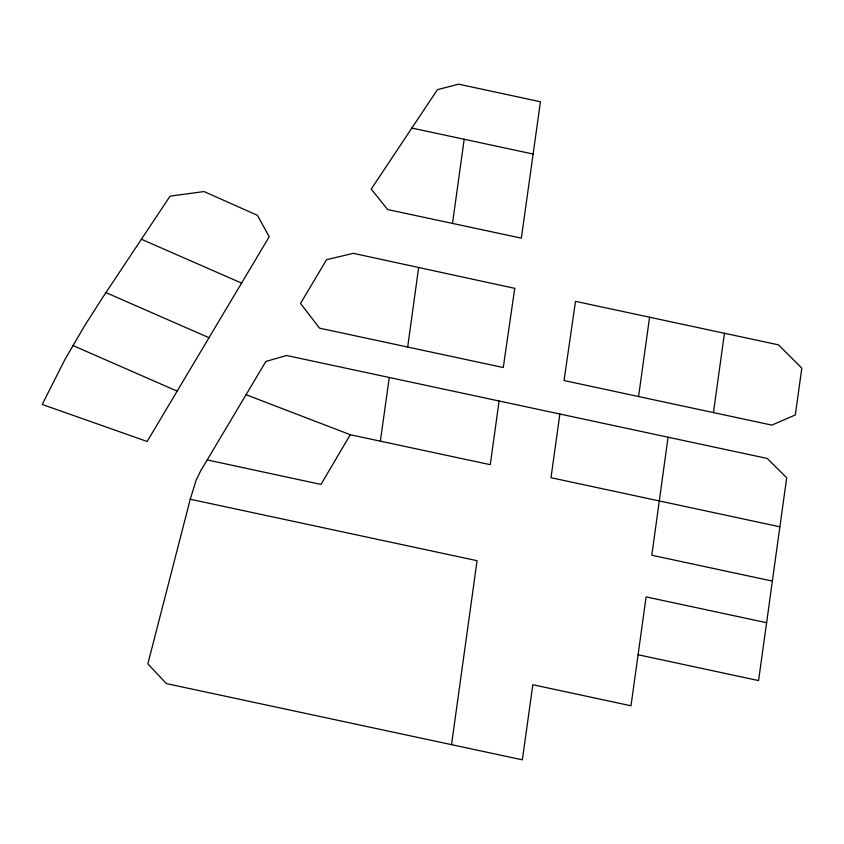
<?xml version="1.0" encoding="UTF-8"?>
<svg xmlns="http://www.w3.org/2000/svg" width="844" height="844" viewBox="0 0 844 844"><rect width="100%" height="100%" fill="white"/><g stroke="black" fill="none" stroke-linecap="round" stroke-linejoin="round"><path stroke-width="1.27" d="M407.663 347.053L418.624 267.748M452.5 223.407L387.639 209.555L371.223 189.077L437.445 89.654L458.608 84.178L540.445 101.755L521.349 238.156L452.5 223.407L464.189 139.281M499.099 401.016L490.269 464.685L350.271 434.723L246.058 394.707M451.54 744.651L477.06 560.69L190.248 499.237L147.858 663.848L166.352 683.587L522.373 759.822L532.817 684.727L630.995 705.784L646.114 596.908L766.626 622.703L758.556 680.581L638.096 654.754M638.57 396.553L564.045 380.528L575.513 301.35L778.506 344.858L801.8 368.079L795.333 414.953L771.849 425.102L638.57 396.553L649.574 317.228M190.248 499.237L196.219 480.004L200.672 470.868L265.871 361.443L286.601 355.503L559.867 414.014L668.079 437.213L651.811 555.246L772.355 581.083L766.626 622.703M713.444 412.6L724.447 333.274M772.355 581.083L786.692 477.757L767.207 458.44L668.079 437.213M380.38 441.169L389.263 377.479M559.867 414.014L550.995 477.704L779.867 526.804M73.08 345.586L84.801 325.51L102.715 297.457L170.034 196.167L204.005 191.556L257.388 215.283L269.225 236.742L147.13 441.475L42.2 404.466L65.22 358.953L73.08 345.586L177.135 391.12M350.271 434.723L320.984 484.435L207.213 459.927M411.851 128.056L533.134 154.041M141.402 239.253L241.584 283.099M105.922 292.604L208.985 337.706M514.745 288.353L503.267 367.53L319.549 328.158L300.517 303.439L326.596 259.657L353.383 253.337L514.745 288.353"/></g></svg>
